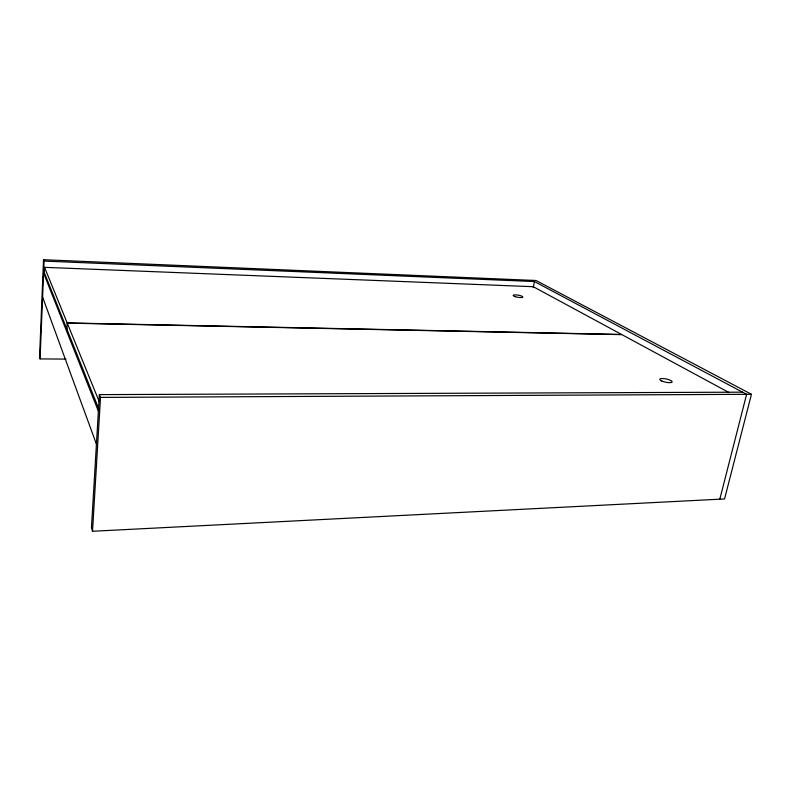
<?xml version="1.0" encoding="UTF-8"?>
<svg xmlns="http://www.w3.org/2000/svg" width="791" height="791" viewBox="0 0 791 791"><rect width="100%" height="100%" fill="white"/><g stroke="black" fill="none" stroke-linecap="round" stroke-linejoin="round"><path stroke-width="1.19" d="M742.571 392.168L99.369 394.62L91.459 527.795L92.517 531.275L724.556 498.943L751.45 394.294L536.08 280.518L43.525 259.725L39.55 357.176L40.074 358.896L66.009 359.114M40.074 358.896L44.078 261.07L43.525 259.725M44.543 267.338L67.166 322.906L621.588 334.464L533.272 286.708L44.543 267.338L44.326 272.658L66.869 329.056M67.166 322.906L66.958 329.274L99.211 409.975M92.517 531.275L100.516 397.408L99.369 394.62M533.272 287.617L534.4 281.547L44.078 261.07M719.82 499.18L746.615 394.314L532.155 280.35M100.516 397.408L751.45 394.294M729.084 392.593L621.924 334.652L67.255 323.124L99.191 401.541M43.584 273.073L98.381 411.142M42.605 297.149L96.423 444.117M515.327 296.704A4.954 1.088 9.6 0 0 522.881 297.05A4.954 1.088 9.6 0 0 515.801 294.875A4.954 1.088 9.6 0 0 515.327 296.704M661.948 381.074A6.348 1.651 12.1 0 0 672.073 382.112A6.348 1.651 12.1 0 0 663.867 378.582A6.348 1.651 12.1 0 0 661.948 381.074"/></g></svg>
